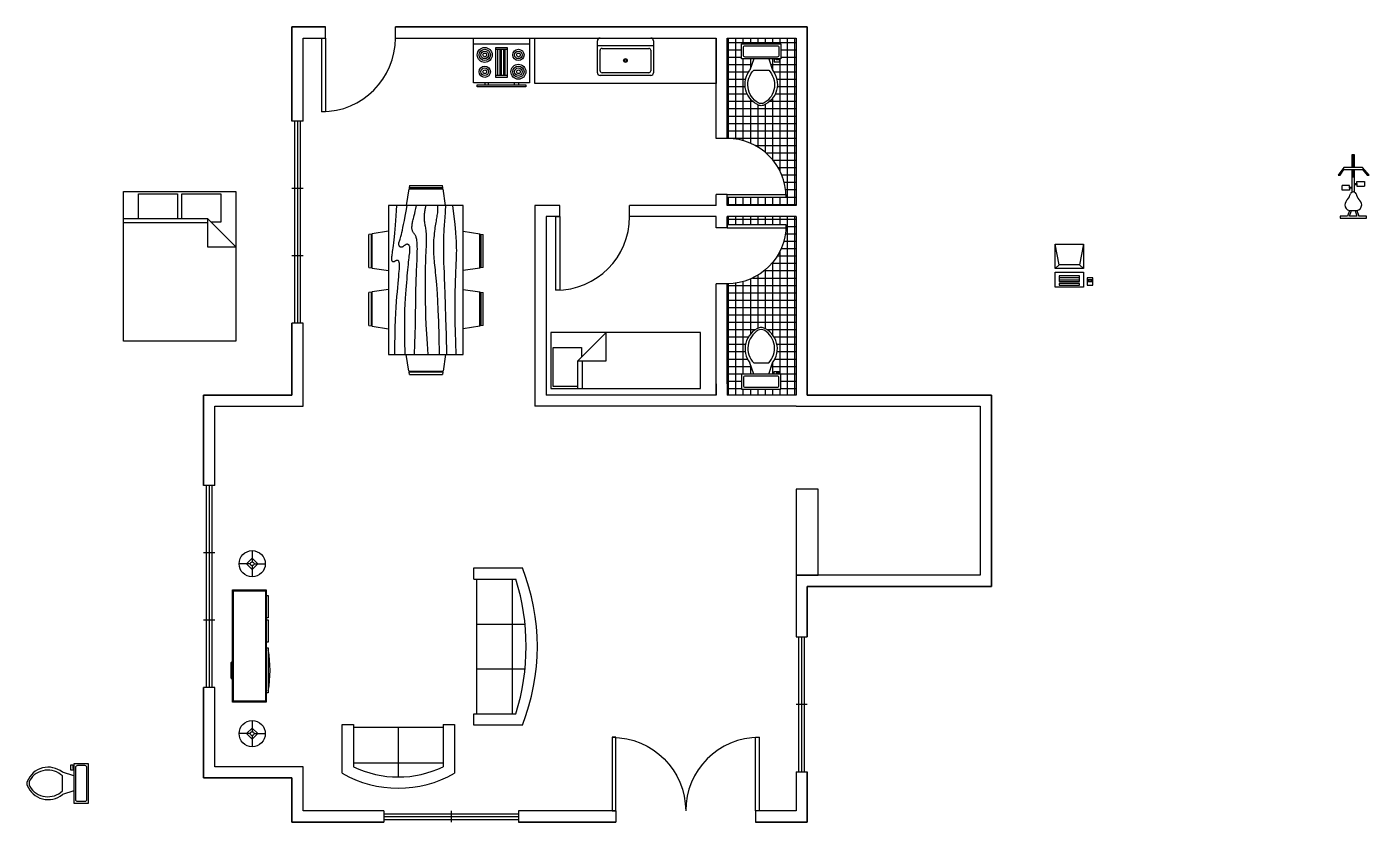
# Model space of a CAD drawing. Header units: metres. Extents: x 38.1 to 56.3, y 207 to 217.8.
import ezdxf

# ---------------------------------------------------------------- set-up
doc = ezdxf.new("R2010")
doc.units = ezdxf.units.M
for name, color, linetype in [('DOORS', 4, 'Continuous'), ('OTHERS', 5, 'Continuous'), ('WALLS', 3, 'Continuous')]:
    doc.layers.add(name, color=color, linetype=linetype)
pattern_1 = [(0, (0, 0), (0, 0.1), [])]

# ---------------------------------------------------------------- blocks, each defined once
blk = doc.blocks.new('DOOR')
blk.add_lwpolyline([(-0.05079999999999529, 1), (0, 1), (0, 0), (-0.05079999999999529, 0)], close=True)
blk.add_arc((0, 0), 1, 90, 180)
blk = doc.blocks.new('Sofa - Roundback Loveseat 5 ft.')
at = {"linetype": 'Continuous'}
for p, q in [((0, -32.44198000000246), (0, -5.999980000002449)), ((-23.99999999999999, -33.99998000000245), (-23.99999999999999, -11.46958000000243)), ((-23.99979999999998, -13.38178000000245), (23.99986, -13.38178000000245)), ((24.00004000000001, -33.99998000000245), (24.00004000000001, -11.46958000000243)), ((-23.99999999999999, -32.44198000000246), (24.00004000000001, -32.44198000000246))]:
    blk.add_line(p, q, dxfattribs=at)
for points in [[(-23.99999999999999, -33.99998000000245), (-29.99999999999999, -33.99998000000245), (-29.99999999999999, -7.999980000002449)], [(30.00004000000001, -7.999980000002449), (30.00004000000001, -33.99998000000245), (24.00004000000001, -33.99998000000245)]]:
    blk.add_lwpolyline(points, dxfattribs=at)
for centre, radius, start, end in [((0, -60.24998000000245), 60.24998000000245, 60.13715000000121, 119.862800000004), ((0, -61.38438000000245), 55.38444000000722, 64.32083000000306, 115.6791999999996)]:
    blk.add_arc(centre, radius, start, end, dxfattribs=at)
blk = doc.blocks.new('Sofa - Roundback 7 ft.')
at = {"linetype": 'Continuous'}
for p, q in [((-12.00002000000001, -32.44210000000393), (-12.00003, -6.597100000003898)), ((11.99997, -32.44210000000393), (11.99997999999999, -6.597100000003898)), ((-36.000027, -34.00000000000394), (-36.000027, -11.46960000000396)), ((-35.999844, -13.38190000000397), (35.99979999999999, -13.38190000000397)), ((35.99997999999999, -34.00000000000394), (35.99997999999999, -11.46960000000396)), ((-36.000027, -32.44210000000393), (35.99997999999999, -32.44210000000393))]:
    blk.add_line(p, q, dxfattribs=at)
for points in [[(-36.000027, -34.00000000000394), (-42.000027, -34.00000000000394), (-42.000027, -8.000000000003944)], [(41.99997999999999, -8.000000000003944), (41.99997999999999, -34.00000000000394), (35.99997999999999, -34.00000000000394)]]:
    blk.add_lwpolyline(points, dxfattribs=at)
for centre, radius, start, end in [((0, -114.250000000004), 114.250000000004, 68.43141000000074, 111.5686000000006), ((-1.000000000317414e-05, -127.1968000000039), 121.1967999999973, 72.72032999999948, 107.2797000000005)]:
    blk.add_arc(centre, radius, start, end, dxfattribs=at)
blk = doc.blocks.new('Entertainment Center')
at = {"linetype": 'Continuous'}
for p, q in [((-4, 0), (-5, -1)), ((4, 0), (-4, 0)), ((5, -1), (4, 0)), ((-17, -19.00000000000003), (-17, -1)), ((-17, -1), (43, -1)), ((-16.5, -18.50000000000003), (-16.5, -1.5)), ((-16.5, -1.5), (42.5, -1.5)), ((42.5, -1.5), (42.5, -18.50000000000003)), ((43, -1), (43, -19.00000000000003)), ((43, -19.00000000000003), (-17, -19.00000000000003)), ((42.5, -18.50000000000003), (-16.5, -18.50000000000003)), ((-12, -20.00000000000003), (-12, -19.00000000000003)), ((12, -20.00000000000003), (-12, -20.00000000000003)), ((12, -19.00000000000003), (12, -20.00000000000003)), ((15, -20.00000000000003), (15, -19.00000000000003)), ((27, -20.00000000000003), (15, -20.00000000000003)), ((27, -19.00000000000003), (27, -20.00000000000003)), ((28, -20.00000000000003), (28, -19.00000000000003)), ((40, -20.00000000000003), (28, -20.00000000000003)), ((40, -19.00000000000003), (40, -20.00000000000003))]:
    blk.add_line(p, q, dxfattribs=at)
blk.add_arc((0, 40), 61.0000000000039, 259.6111000000046, 280.3888999999956, dxfattribs=at)
blk = doc.blocks.new('Lamp - Table')
at = {"linetype": 'Continuous'}
for p, q in [((-1, 0), (-6.999999999999998, 0)), ((0, 3.000001000000001), (-3, 0)), ((-3, 0), (0, -3)), ((0, 7.000001), (0, 1)), ((3.000003, 0), (0, 3.000001000000001)), ((0, -3), (3.000003, 0)), ((1, 0), (7.000003, 0)), ((0, -0.9999995), (0, -6.999999))]:
    blk.add_line(p, q, dxfattribs=at)
for radius in [6.999999999999999, 1]:
    blk.add_circle((0, 0), radius, dxfattribs=at)
blk = doc.blocks.new('Bed - Queen')
at = {"linetype": 'Continuous'}
for p, q in [((0, -80.00003000000002), (0, 0)), ((0, 0), (59.99999, 0)), ((59.99999, 0), (59.99999, -80.00003000000002)), ((7.99999, -1.200000000000017), (28.79998, -1.200000000000017)), ((7.99999, -14.40000000000001), (7.99999, -1.200000000000017)), ((28.79998, -1.200000000000017), (28.79998, -14.40000000000001)), ((31.19999, -1.200000000000017), (51.99999000000001, -1.200000000000017)), ((31.19999, -14.40000000000001), (31.19999, -1.200000000000017)), ((51.99999000000001, -1.200000000000017), (51.99999000000001, -16.40000000000001)), ((0, -14.40000000000001), (44.8, -14.40000000000001)), ((44.8, -16.80000000000001), (0, -16.80000000000001)), ((59.99999, -29.60000000000001), (44.8, -14.40000000000001)), ((44.8, -14.40000000000001), (44.8, -29.60000000000001)), ((51.99999000000001, -16.40000000000001), (46.79936000000001, -16.40000000000001)), ((44.8, -29.60000000000001), (59.99999, -29.60000000000001)), ((59.99999, -80.00003000000002), (0, -80.00003000000002))]:
    blk.add_line(p, q, dxfattribs=at)
blk = doc.blocks.new('Toilet - top')
for p, q in [((9.5, -6), (9.5, -2)), ((-10, -8.5), (-8, -8.5)), ((-10, -9.5), (-10, -8.5)), ((-7, -9.5), (-10, -9.5)), ((-8, -8.5), (-8, -8)), ((-7, -8), (-7, -9.5)), ((-4, -8), (-6, -14)), ((4, -14), (-4, -14)), ((4, -8), (6, -14))]:
    blk.add_line(p, q)
blk.add_lwpolyline([(10.5, -8), (10.5, 0), (-10.5, 0), (-10.5, -8)], close=True)
for points in [[(-9.5, -2), (-9.5, -6)], [(8.5, -1), (-8.5, -1)], [(-8.5, -7), (8.5, -7)]]:
    blk.add_lwpolyline(points)
for centre, radius, start, end in [((-8.625, -1.875), 0.8838834999999999, 81.8699, 188.1301), ((-8.625, -6.125), 0.8838834999999999, 171.869898, 278.1301), ((8.625, -1.875), 0.8838834999999999, 351.8699, 98.13009999999998), ((8.625, -6.125), 0.8838834999999999, 261.8699, 8.130099999999993), ((3.519562435188957, -21.58049502388982), 12.16902005083647, 141.4691096810948, 247.9714346835576), ((4.199957580658808, -21.81740929088453), 11.3291791325804, 136.3677254423718, 238.946823937405), ((-3.519499936778317, -21.58047137067522), 12.16903423757823, 292.0284332733153, 38.53070636800452), ((-4.199890672038477, -21.81738596564129), 11.32918622148567, 301.0530065773863, 43.63209216694732), ((2.096609817270334e-05, -27.87646475467881), 4, 245.7318247449371, 294.2681740488959), ((2.094152141829397e-05, -28.99996806116074), 4, 254.8605283244436, 285.1394707718433)]:
    blk.add_arc(centre, radius, start, end)
blk = doc.blocks.new('Window - Wood Frame 36 in. Wide plan')
for p, q in [((0, 6), (0, 0)), ((0, 4.5), (36, 4.5)), ((0, 3), (36, 3)), ((0, 1.5), (36, 1.5)), ((36, 6), (36, 0))]:
    blk.add_line(p, q)
blk = doc.blocks.new('Computer Terminal')
at = {"linetype": 'Continuous'}
for p, q in [((-10.0000015, 11.50001), (5.000001499999998, 11.50001)), ((-7.999998499999998, 0.4999900000000039), (-10.0000015, 11.50001)), ((-10.0000015, -1.500009999999996), (-10.0000015, 11.50001)), ((5.000001499999998, 11.50001), (3.000001499999998, 0.4999900000000039)), ((5.000001499999998, 11.50001), (5.000001499999998, -1.500009999999996)), ((-10.0000015, -1.500009999999996), (-7.999998499999998, 0.4999900000000039)), ((3.000001499999998, 0.4999900000000039), (-7.999998499999998, 0.4999900000000039)), ((3.000001499999998, 0.4999900000000039), (5.000001499999998, -1.500009999999996)), ((5.000001499999998, -1.500009999999996), (-10.0000015, -1.500009999999996)), ((-10.0000015, -11.50001), (-10.0000015, -3.500009999999996)), ((-10.0000015, -3.500009999999996), (5.000001499999998, -3.500009999999996)), ((-7.999998499999998, -5.500009999999996), (-7.999998499999998, -8.500009999999996)), ((3.000001499999998, -5.500009999999996), (-7.999998499999998, -5.500009999999996)), ((3.000001499999998, -6.500009999999996), (-7.999998499999998, -6.500009999999996)), ((3.000001499999998, -8.500009999999996), (3.000001499999998, -5.500009999999996)), ((5.000001499999998, -3.500009999999996), (5.000001499999998, -11.50001)), ((10.0000015, -6.500009999999996), (7.0000015, -6.500009999999996)), ((7.0000015, -6.500009999999996), (7.0000015, -10.50001)), ((10.0000015, -10.50001), (10.0000015, -6.500009999999996)), ((5.000001499999998, -11.50001), (-10.0000015, -11.50001)), ((-7.999998499999998, -7.500009999999996), (3.000001499999998, -7.500009999999996)), ((-7.999998499999998, -8.500009999999996), (3.000001499999998, -8.500009999999996)), ((-7.999998499999998, -9.500009999999996), (-7.999998499999998, -10.50001)), ((3.000001499999998, -9.500009999999996), (-7.999998499999998, -9.500009999999996)), ((-7.999998499999998, -10.50001), (3.000001499999998, -10.50001)), ((3.000001499999998, -10.50001), (3.000001499999998, -9.500009999999996)), ((7.0000015, -10.50001), (10.0000015, -10.50001)), ((9.5000015, -7.500009999999996), (7.5000015, -7.500009999999996)), ((7.5000015, -7.500009999999996), (7.5000015, -8.500009999999996)), ((7.5000015, -8.500009999999996), (9.5000015, -8.500009999999996)), ((8.5000015, -7.500009999999996), (8.5000015, -8.500009999999996)), ((9.5000015, -8.500009999999996), (9.5000015, -7.500009999999996))]:
    blk.add_line(p, q, dxfattribs=at)
blk = doc.blocks.new('Exercise Bike')
at = {"linetype": 'Continuous'}
for p, q in [((-0.75, 10), (-0.75, 17)), ((-0.75, 17), (0.25, 17)), ((-0.5, 17), (-0.5, 9.992899999999992)), ((-0.25, 10), (-0.25, 17)), ((0, 17), (0, 9.992899999999992)), ((0.25, 17), (0.25, 10)), ((-5.25, 10), (-8.25, 6)), ((-7.25, 6), (-5.25, 9)), ((-0.75, 10), (-5.25, 10)), ((-5.25, 9), (4.75, 9)), ((4.75, 10), (-0.75, 10)), ((-0.75, 5), (-0.75, 9)), ((-0.5, 8.939599999999999), (-0.5, 5)), ((-0.25, 5), (-0.25, 9)), ((0, 8.939599999999999), (0, 5)), ((0.25, 9), (0.25, 5)), ((8.25, 6), (4.75, 10)), ((4.75, 9), (7.25, 6)), ((-8.25, 6), (-7.25, 6)), ((-6.25, -2), (-6.25, 0.5)), ((-2.25, 0.5), (-6.25, 0.5)), ((-2.25, -0.5), (-2.25, 0.5)), ((-0.75, -3.063500000000005), (-0.75, 5)), ((-0.75, 5), (0.25, 5)), ((0.25, 5), (0.25, -3.063500000000005)), ((0.25, 1.5), (1.75, 1.5)), ((0.25, 1), (1.75, 1)), ((1.75, 2.5), (5.75, 2.5)), ((1.75, 1.5), (1.75, 2.5)), ((1.75, 1.5), (1.75, 0)), ((1.75, 0), (5.75, 0)), ((5.75, 2.5), (5.75, 0)), ((7.25, 6), (8.25, 6)), ((-2.25, -2), (-6.25, -2)), ((-2.25, -0.5), (-0.75, -0.5)), ((-2.25, -1), (-2.25, -0.5)), ((-2.25, -1), (-2.25, -2)), ((-0.75, -1), (-2.25, -1)), ((-2.25, -13), (-3.25, -16)), ((-2.25, -16), (-1.25, -13)), ((-2.25, -13), (1.75, -13)), ((0.75, -13), (1.75, -16)), ((1.75, -13), (2.75, -16)), ((-7.25, -16), (-7.25, -17)), ((-4.75, -16), (-7.25, -16)), ((-7.25, -17), (6.75, -17)), ((-3.25, -16), (-4.75, -16)), ((1.75, -16), (-2.25, -16)), ((6.75, -16), (2.75, -16)), ((6.75, -17), (6.75, -16))]:
    blk.add_line(p, q, dxfattribs=at)
for centre, radius, start, end in [((0.1684999999999945, -10.58429000000001), 4.953137999996513, 133.6442999999607, 173.2255999999973), ((-9.669199999999933, -1.915400000000005), 8.188928999996659, 321.6174999999818, 345.2524999999923), ((-0.25, -4.625), 1.624999999998539, 22.61987000002178, 157.3800999999723), ((9.169100000000071, -1.915400000000005), 8.188929000002158, 194.7475999999965, 218.3825000000177), ((-0.6685999999999694, -10.58429000000001), 4.953145999997045, 6.774486000003778, 46.35562000003377), ((-1.700600000000009, -10.00051000000001), 3.04939999999877, 179.9905999999948, 259.6205000000521), ((1.200600000000009, -10.00051000000001), 3.049399999999159, 280.3794999999479, 0.009389436999813634)]:
    blk.add_arc(centre, radius, start, end, dxfattribs=at)
blk = doc.blocks.new('Dining Set - 36 x 72 in.')
at = {"linetype": 'Continuous'}
for p, q in [((-22.23430000000002, 26.00059), (-23.48470000000003, 17.99762)), ((-22.23040000000003, 26), (-5.760800000000017, 26)), ((-22, 27.5), (-22.15620000000001, 26.50042)), ((-5.841600000000028, 26.5), (-22.15340000000003, 26.5)), ((-22, 27.5), (-6, 27.5)), ((-5.843700000000013, 26.49966), (-6, 27.5)), ((-4.515199999999993, 17.99762), (-5.765500000000031, 25.99926)), ((5.765699999999981, 26.00059), (4.515299999999968, 17.99762)), ((5.769599999999969, 26), (22.23919999999998, 26)), ((6, 27.5), (5.843799999999987, 26.50042)), ((22.15839999999997, 26.5), (5.846599999999967, 26.5)), ((6, 27.5), (22, 27.5)), ((22.15629999999999, 26.49966), (22, 27.5)), ((23.48480000000001, 17.99762), (22.23449999999997, 25.99926)), ((36, 18), (-36, 18)), ((-36, 18), (-36, -18)), ((36, -18), (36, 18)), ((-45.5, 8.000000000000004), (-44.50040000000001, 8.156170000000007)), ((-45.5, 8.000000000000004), (-45.5, -7.999999999999996)), ((-44.5, -8.15843), (-44.5, 8.153380000000002)), ((-44.00060000000002, 8.234280000000002), (-35.99760000000003, 9.484740000000006)), ((-44, 8.230410000000003), (-44, -8.239149999999999)), ((44.00059999999996, 8.234280000000002), (35.99759999999998, 9.484740000000006)), ((44, 8.230410000000003), (44, -8.239149999999999)), ((44.5, -8.15843), (44.5, 8.153380000000002)), ((45.5, 8.000000000000004), (44.50049999999999, 8.156170000000007)), ((45.5, 8.000000000000004), (45.5, -7.999999999999996)), ((-44.49970000000002, -8.156309999999994), (-45.5, -7.999999999999996)), ((-35.99760000000003, -9.484759999999998), (-43.99930000000001, -8.234499999999993)), ((35.99759999999998, -9.484759999999998), (43.99930000000001, -8.234499999999993)), ((44.49969999999996, -8.156309999999994), (45.5, -7.999999999999996)), ((-36, -18), (36, -18)), ((-22.23430000000002, -26.0006), (-23.48470000000003, -17.99762)), ((-4.515199999999993, -17.99762), (-5.765500000000031, -25.99928)), ((5.765699999999981, -26.0006), (4.515299999999968, -17.99762)), ((23.48480000000001, -17.99762), (22.23449999999997, -25.99928)), ((-22.23040000000003, -26), (-5.760800000000017, -26)), ((-22, -27.5), (-22.15620000000001, -26.50044)), ((-5.841600000000028, -26.5), (-22.15340000000003, -26.5)), ((-22, -27.5), (-6, -27.5)), ((-5.843700000000013, -26.49967), (-6, -27.5)), ((5.769599999999969, -26), (22.23919999999998, -26)), ((6, -27.5), (5.843799999999987, -26.50044)), ((22.15839999999997, -26.5), (5.846599999999967, -26.5)), ((6, -27.5), (22, -27.5)), ((22.15629999999999, -26.49967), (22, -27.5))]:
    blk.add_line(p, q, dxfattribs=at)
for points in [[(-36, 15), (-31.17720000000003, 14.97754), (-26.80790000000002, 14.91406), (-22.85380000000004, 14.81543), (-19.27600000000001, 14.6875), (-16.03620000000001, 14.53613), (-13.09570000000002, 14.36718), (-10.41590000000002, 14.18652000000001), (-7.958300000000008, 14), (-5.690400000000011, 13.81315), (-3.603499999999997, 13.63021), (-1.695400000000006, 13.45508000000001), (0.03649999999998954, 13.29166), (1.594499999999982, 13.14388000000001), (2.981099999999969, 13.01562), (4.198800000000006, 12.91080000000001), (5.25, 12.83333), (6.139299999999992, 12.78613), (6.880200000000002, 12.76823000000001), (7.488299999999981, 12.77767), (7.979199999999992, 12.8125), (8.368499999999983, 12.87077), (8.671899999999994, 12.95052), (8.904899999999998, 13.0498), (9.083300000000008, 13.16666), (9.220499999999959, 13.29899000000001), (9.32159999999999, 13.44401), (9.389499999999998, 13.59879), (9.427099999999996, 13.76041), (9.437299999999993, 13.92594), (9.423200000000008, 14.09245), (9.387499999999989, 14.257), (9.333300000000008, 14.41666), (9.263800000000003, 14.56917), (9.183600000000013, 14.71484000000001), (9.097499999999968, 14.85465), (9.010400000000004, 14.98958), (8.92719999999997, 15.12060000000001), (8.852899999999977, 15.2487), (8.79219999999998, 15.37483000000001), (8.75, 15.5), (8.730500000000006, 15.62467000000001), (8.734399999999994, 15.74739000000001), (8.761699999999962, 15.86621000000001), (8.8125, 15.97916), (8.886699999999962, 16.08431000000001), (8.984399999999994, 16.17968), (9.105500000000006, 16.26334), (9.25, 16.33333), (9.418900000000008, 16.38802), (9.617199999999968, 16.42708), (9.850599999999986, 16.45052), (10.125, 16.45833), (10.44630000000001, 16.45052), (10.82029999999997, 16.42708), (11.25290000000001, 16.38802), (11.75, 16.33333), (12.3184, 16.26318), (12.96940000000001, 16.17838), (13.71510000000001, 16.07991), (14.5677, 15.96875), (15.53949999999998, 15.84586000000001), (16.64259999999996, 15.71224), (17.88929999999999, 15.56884000000001), (19.29169999999999, 15.41666), (20.85899999999998, 15.25667), (22.58789999999999, 15.08984000000001), (24.47210000000001, 14.91715), (26.5052, 14.73958), (28.68090000000001, 14.55810000000001), (30.99289999999996, 14.3737), (33.43469999999996, 14.18733000000001), (36, 14)], [(-36, 10), (-28.97660000000002, 10.14274000000001), (-23.17250000000001, 10.20442), (-18.42410000000001, 10.19775), (-14.5677, 10.13541), (-11.43990000000002, 10.03011), (-8.87700000000001, 9.894530000000007), (-6.715399999999988, 9.741370000000007), (-4.791699999999992, 9.58333), (-2.969800000000021, 9.43082), (-1.224600000000009, 9.285150000000005), (0.4414999999999623, 9.145340000000001), (2.02600000000001, 9.010410000000004), (3.526599999999974, 8.879390000000004), (4.940799999999967, 8.751300000000004), (6.265999999999963, 8.625160000000005), (7.5, 8.500000000000004), (8.641099999999994, 8.375490000000003), (9.691399999999987, 8.253900000000005), (10.65379999999999, 8.138180000000002), (11.53120000000001, 8.031250000000004), (12.32669999999996, 7.936030000000006), (13.04300000000001, 7.85547), (13.68309999999997, 7.792480000000001), (14.25, 7.750000000000004), (14.74709999999999, 7.730300000000003), (15.17969999999997, 7.733070000000001), (15.55369999999999, 7.757320000000004), (15.875, 7.80208), (16.14940000000001, 7.866370000000007), (16.38279999999997, 7.94922), (16.58109999999999, 8.04964), (16.75, 8.166660000000004), (16.89439999999996, 8.299150000000001), (17.01429999999999, 8.445310000000003), (17.10890000000001, 8.603190000000001), (17.1771, 8.77083), (17.21799999999996, 8.946290000000001), (17.23050000000001, 9.127600000000005), (17.21369999999996, 9.312820000000006), (17.16669999999999, 9.500000000000004), (17.08949999999999, 9.687500000000004), (16.98699999999997, 9.875000000000004), (16.86489999999998, 10.0625), (16.72919999999999, 10.25), (16.5856, 10.4375), (16.44009999999997, 10.625), (16.29849999999999, 10.8125), (16.16669999999999, 11), (16.05000000000001, 11.18733000000001), (15.95179999999999, 11.3737), (15.87520000000001, 11.55810000000001), (15.8229, 11.73958), (15.798, 11.91715), (15.80340000000001, 12.08984000000001), (15.84199999999998, 12.25667), (15.91669999999999, 12.41666), (16.02949999999998, 12.56836), (16.17840000000001, 12.70833), (16.3605, 12.83268000000001), (16.5729, 12.9375), (16.81270000000001, 13.01888000000001), (17.07679999999999, 13.07291), (17.36250000000001, 13.0957), (17.66669999999999, 13.08333), (17.98939999999999, 13.03312), (18.34179999999998, 12.94726), (18.73820000000001, 12.82918), (19.1927, 12.68229000000001), (19.71949999999998, 12.51001), (20.33269999999999, 12.31575), (21.04649999999998, 12.10294), (21.875, 11.875), (22.83569999999997, 11.63354), (23.959, 11.37304000000001), (25.27859999999998, 11.08618), (26.82819999999998, 10.76562), (28.64139999999998, 10.40405), (30.75200000000001, 9.994140000000005), (33.1936, 9.528560000000002), (36, 9.000000000000004)], [(-36, 5.500000000000004), (-30.71570000000003, 5.334800000000005), (-26.06900000000002, 5.209630000000001), (-21.99459999999999, 5.11767), (-18.4271, 5.05208), (-15.30090000000001, 5.006020000000003), (-12.55080000000004, 4.972650000000005), (-10.1112, 4.945150000000002), (-7.916699999999992, 4.916660000000004), (-5.908999999999992, 4.881670000000003), (-4.058600000000013, 4.839840000000006), (-2.342899999999986, 4.792150000000003), (-0.7395999999999958, 4.73958), (0.7738999999999692, 4.683100000000007), (2.21999999999997, 4.623700000000003), (3.621299999999962, 4.562330000000006), (5, 4.500000000000004), (6.37299999999999, 4.437820000000006), (7.734399999999994, 4.377600000000005), (9.072299999999984, 4.321290000000001), (10.375, 4.27083), (11.6309, 4.228190000000001), (12.82810000000001, 4.195310000000003), (13.95509999999996, 4.174150000000001), (15, 4.166660000000004), (15.95400000000001, 4.174480000000006), (16.81899999999996, 4.197910000000004), (17.6001, 4.236980000000006), (18.3021, 4.291660000000004), (18.92989999999998, 4.361980000000006), (19.48829999999998, 4.447910000000004), (19.98230000000001, 4.549480000000006), (20.41669999999999, 4.666660000000004), (20.79689999999999, 4.798990000000007), (21.1302, 4.944010000000002), (21.42449999999997, 5.098790000000005), (21.6875, 5.260410000000004), (21.9271, 5.425940000000001), (22.15109999999999, 5.592450000000003), (22.36719999999997, 5.757000000000001), (22.58339999999998, 5.916660000000004), (22.80649999999997, 6.068680000000004), (23.04039999999998, 6.210930000000001), (23.28789999999998, 6.341470000000005), (23.5521, 6.45833), (23.83580000000001, 6.559570000000004), (24.142, 6.643230000000006), (24.4735, 6.707350000000002), (24.83339999999998, 6.750000000000004), (25.2235, 6.769690000000001), (25.642, 6.766920000000002), (26.08580000000001, 6.74267), (26.5521, 6.697910000000004), (27.03789999999998, 6.633620000000004), (27.54039999999998, 6.550780000000007), (28.05649999999997, 6.450360000000007), (28.58339999999998, 6.33333), (29.12419999999997, 6.199870000000001), (29.70709999999997, 6.046870000000002), (30.36609999999996, 5.870440000000006), (31.1354, 5.666660000000004), (32.04929999999996, 5.431640000000005), (33.142, 5.161460000000002), (34.44749999999999, 4.852210000000003), (36, 4.500000000000004)], [(-36, -0.9999999999999964), (-30.79150000000004, -0.6590999999999987), (-26.01949999999999, -0.3821599999999954), (-21.65190000000001, -0.1628399999999992), (-17.65629999999999, 0.005210000000001713), (-14.00049999999999, 0.1283300000000018), (-10.65230000000003, 0.2128900000000051), (-7.579600000000028, 0.2652200000000029), (-4.75, 0.2916600000000038), (-2.134000000000015, 0.2979300000000045), (0.2878000000000043, 0.287110000000002), (2.531700000000001, 0.2616300000000003), (4.614599999999996, 0.2239600000000017), (6.552899999999966, 0.1765100000000039), (8.363299999999981, 0.1217400000000062), (10.06229999999999, 0.06209000000000131), (11.66669999999999, 3.552713678800501e-15), (13.18989999999997, -0.06200999999999723), (14.63409999999999, -0.1210999999999949), (15.9982, -0.174319999999998), (17.28129999999999, -0.2187499999999964), (18.48230000000001, -0.2514699999999941), (19.6003, -0.2695299999999996), (20.6343, -0.2700199999999988), (21.58339999999998, -0.2499999999999964), (22.44810000000001, -0.2076799999999999), (23.23570000000001, -0.1458399999999962), (23.95490000000001, -0.06835999999999487), (24.6146, 0.02083000000000013), (25.2235, 0.1178400000000046), (25.79039999999998, 0.2187500000000036), (26.32409999999999, 0.3196600000000025), (26.83339999999998, 0.4166600000000038), (27.32650000000001, 0.5061800000000041), (27.80989999999997, 0.5859300000000012), (28.2894, 0.6539700000000046), (28.77089999999998, 0.7083300000000001), (29.26009999999997, 0.7470700000000043), (29.76299999999998, 0.7682300000000062), (30.28550000000001, 0.7698500000000017), (30.83339999999998, 0.7500000000000036), (31.40879999999999, 0.7078400000000009), (31.99939999999998, 0.6471300000000006), (32.589, 0.5727500000000028), (33.16149999999999, 0.4895800000000001), (33.70079999999996, 0.402500000000007), (34.19079999999997, 0.3164000000000051), (34.61529999999999, 0.2361600000000017), (34.95839999999998, 0.1666600000000038), (35.2099, 0.1116500000000009), (35.38479999999998, 0.07031000000000276), (35.50399999999996, 0.04069000000000145), (35.58859999999999, 0.02083000000000013), (35.65940000000001, 0.008790000000001186), (35.73769999999996, 0.002600000000004599), (35.8442, 0.0003200000000056491), (36, 3.552713678800501e-15)], [(-36, -6.499999999999996), (-27.18430000000001, -6.312669999999994), (-20.084, -6.126299999999997), (-14.46899999999999, -5.941899999999993), (-10.10939999999999, -5.76042), (-6.775200000000041, -5.582849999999997), (-4.236300000000028, -5.410159999999994), (-2.262900000000002, -5.243329999999997), (-0.625, -5.083339999999996), (0.8707999999999743, -4.930989999999998), (2.271500000000003, -4.786459999999995), (3.587199999999996, -4.649739999999998), (4.828100000000006, -4.520839999999996), (6.004599999999982, -4.399739999999998), (7.12700000000001, -4.286459999999995), (8.205299999999966, -4.180989999999998), (9.25, -4.083339999999996), (10.27049999999997, -3.993819999999996), (11.27339999999998, -3.914069999999999), (12.2647, -3.846029999999995), (13.25, -3.79167), (14.23539999999997, -3.752929999999996), (15.22659999999996, -3.731769999999994), (16.22949999999997, -3.730149999999998), (17.25, -3.749999999999996), (18.2912, -3.792479999999994), (19.3451, -3.855469999999993), (20.40089999999998, -3.936039999999995), (21.4479, -4.031249999999996), (22.47539999999998, -4.138189999999998), (23.47269999999997, -4.253909999999994), (24.4289, -4.375489999999996), (25.33339999999998, -4.499999999999996), (26.17849999999999, -4.624919999999999), (26.96940000000001, -4.749349999999996), (27.71449999999999, -4.872809999999998), (28.42189999999999, -4.994789999999998), (29.09999999999997, -5.114829999999994), (29.75720000000001, -5.232419999999994), (30.40159999999997, -5.347089999999998), (31.04169999999999, -5.458339999999996), (31.68369999999999, -5.564369999999993), (32.32619999999997, -5.658209999999993), (32.9658, -5.731529999999996), (33.59899999999999, -5.776039999999998), (34.22239999999999, -5.783449999999998), (34.83269999999999, -5.745449999999995), (35.4264, -5.653729999999999), (36, -5.499999999999996)], [(-36, -9.999999999999996), (-26.40219999999999, -9.812989999999996), (-18.46750000000003, -9.628909999999994), (-11.98390000000001, -9.450689999999998), (-6.739599999999996, -9.281249999999996), (-2.522600000000011, -9.123539999999995), (0.8788999999999874, -8.980469999999993), (3.676899999999989, -8.854979999999994), (6.083300000000008, -8.749999999999996), (8.276700000000005, -8.667649999999998), (10.3021, -8.606769999999994), (12.1712, -8.565429999999996), (13.89580000000001, -8.54167), (15.48759999999999, -8.533529999999995), (16.95830000000001, -8.539069999999999), (18.31970000000001, -8.556319999999996), (19.58339999999998, -8.583339999999996), (20.76159999999999, -8.618409999999994), (21.86849999999998, -8.660809999999994), (22.91879999999998, -8.710039999999996), (23.9271, -8.765629999999998), (24.90809999999999, -8.827069999999996), (25.87629999999996, -8.89388), (26.84649999999999, -8.96558), (27.83339999999998, -9.04167), (28.84739999999999, -9.121179999999999), (29.88279999999997, -9.201169999999994), (30.93000000000001, -9.278239999999993), (31.97919999999999, -9.348959999999995), (33.02049999999997, -9.40991), (34.04429999999996, -9.45768), (35.04069999999996, -9.488849999999996), (36, -9.499999999999996)], [(-36, -14.5), (-30.0881, -14.33513), (-25.03320000000002, -14.21224), (-20.7312, -14.12646999999999), (-17.07810000000001, -14.07292), (-13.97000000000003, -14.04670999999999), (-11.30270000000002, -14.04296999999999), (-8.972399999999993, -14.05681), (-6.875, -14.08334), (-4.922400000000039, -14.11833), (-3.09050000000002, -14.16015999999999), (-1.370900000000006, -14.20785), (0.2447999999999979, -14.26042), (1.764700000000005, -14.31689999999999), (3.197299999999984, -14.3763), (4.550700000000006, -14.43766999999999), (5.833300000000008, -14.5), (7.055399999999963, -14.5621), (8.235000000000014, -14.62175), (9.392200000000003, -14.67652), (10.54689999999999, -14.72395999999999), (11.7192, -14.76164), (12.92899999999997, -14.78711), (14.19649999999996, -14.79794), (15.54169999999999, -14.79167), (16.99329999999998, -14.76423999999999), (18.61519999999996, -14.70508), (20.48039999999997, -14.60197), (22.66149999999999, -14.44270999999999), (25.2312, -14.21509), (28.26240000000001, -13.9069), (31.82769999999999, -13.50594), (36, -13)]]:
    blk.add_lwpolyline(points, dxfattribs=at)
blk = doc.blocks.new('Range-Oven - 30 in top')
for p, q in [((0, -3), (30, -3)), ((12, -6), (18, -6)), ((13, -19.999996), (13, -6)), ((14, -6), (14, -19.999996)), ((15, -19.999996), (15, -6)), ((16, -6), (16, -19.999996)), ((17, -19.999996), (17, -6)), ((18, -19.999996), (12, -19.999996)), ((6.000000000000004, -23.999996), (6.000000000000004, -24.999996)), ((8.000000000000004, -24.999996), (8.000000000000004, -23.999996)), ((22, -24.999996), (22, -23.999996)), ((24, -23.999996), (24, -24.999996))]:
    blk.add_line(p, q)
for points in [[(0, -23.999996), (0, 0), (30, 0), (30, -23.999996)], [(12, -20.999996), (12, -5), (18, -5), (18, -20.999996)], [(2.000000000000004, -25.999996), (2.000000000000004, -24.999996), (28, -24.999996), (28, -25.999996)]]:
    blk.add_lwpolyline(points, close=True)
for centre, radius in [((6.000000000000004, -9.0000002), 4), ((6.000000000000004, -9.0000002), 3), ((6.000000000000004, -9.0000002), 2), ((24, -9.0000002), 3), ((24, -9.0000002), 2), ((6.000000000000004, -9.0000002), 1), ((24, -18), 4), ((24, -9.0000002), 1), ((6.000000000000004, -18), 3), ((6.000000000000004, -18), 2), ((6.000000000000004, -18), 1), ((24, -18), 3), ((24, -18), 2), ((24, -18), 1)]:
    blk.add_circle(centre, radius)
blk = doc.blocks.new('Sink-single - 30 in top')
blk.add_line((-15, -3.999996000000001), (15, -3.999996000000001))
for points in [[(-13.5, 0), (13.5, 0)], [(-15, -18.499996), (-15, -1.500000000000002)], [(-13.5, -17.499996), (-13.5, -6.499996000000001)], [(-12.5, -5.499996000000001), (12.5, -5.499996000000001)], [(13.5, -6.499996000000001), (13.5, -17.499996)], [(15, -1.500000000000002), (15, -18.499996)], [(13.5, -19.999996), (-13.5, -19.999996)], [(12.5, -18.499996), (-12.5, -18.499996)]]:
    blk.add_lwpolyline(points)
for radius in [1, 0.5]:
    blk.add_circle((0, -11.999996), radius)
for centre, radius, start, end in [((-13.5, -1.500000000000002), 1.5, 90, 180), ((-12.5, -6.499996000000001), 1, 90, 180), ((12.5, -6.499996000000001), 1, 0, 90), ((13.5, -1.500000000000002), 1.5, 0, 90), ((-13.5, -18.499996), 1.5, 180, 270), ((-12.5, -17.499996), 1, 180, 270), ((12.5, -17.499996), 1, 270, 0), ((13.5, -18.499996), 1.5, 270, 0)]:
    blk.add_arc(centre, radius, start, end)

msp = doc.modelspace()

# ---------------------------------------------------------------- hatches: boundary and pattern name
h = msp.add_hatch()
h.set_pattern_fill('_USER', color=256, scale=0.1, pattern_type=0)
h.set_pattern_definition(pattern_1)
edge = h.paths.add_edge_path()
edge.add_line((48.51689654862265, 217.6584142614933), (47.58169654862266, 217.6584142614933))
edge.add_line((47.58169654862266, 217.6584142614933), (47.58169654862265, 216.2950252755035))
edge.add_ellipse((47.58169654862265, 215.4950252755035), major_axis=(-0.5656854249492449, 0.5656854249492449), ratio=0.9999999999999857, start_angle=227.9118789347688, end_angle=314.9999999999996, ccw=False)
edge.add_line((48.38066362579168, 215.5356652755035), (48.38169654862265, 215.5356652755035))
edge.add_line((48.38169654862265, 215.5356652755035), (48.38169654862265, 215.4950252755035))
edge.add_line((48.38169654862265, 215.4950252755035), (47.58169654862266, 215.4950252755035))
edge.add_line((47.58169654862266, 215.4950252755035), (47.58169654862265, 215.3870142614933))
edge.add_line((47.58169654862265, 215.3870142614933), (48.51689654862265, 215.3870142614933))
edge.add_line((48.51689654862265, 215.3870142614933), (48.51689654862265, 217.6584142614933))
h.paths.add_polyline_path([(47.89046685186945, 217.222880226177), (47.94126592110575, 217.3752774338859), (47.77616592110576, 217.3752774338859), (47.77616592110574, 217.5784774338859), (48.30956592110574, 217.578477433886), (48.30956592110576, 217.3752774338859), (48.24606592110575, 217.3752774338859), (48.24606592110575, 217.3625774338859), (48.29686592110576, 217.3625774338859), (48.29686592110576, 217.3371774338859), (48.22066592110576, 217.3371774338859), (48.22066592110576, 217.3752774338859), (48.14446592110576, 217.3752774338859), (48.19526680938025, 217.2228747690625, -0.5013167773011553), (48.06940021762484, 216.7438044826881, -0.1328909081882045), (48.01633056230406, 216.7438044822696, -0.501323490836384)], flags=16)
h.paths.add_polyline_path([(47.94126479037263, 217.2228774338859), (48.14446453876449, 217.2228774338859, -0.4800796505541611), (48.08462380739336, 216.7777934473532, -0.2150037826744503), (48.00110697169033, 216.7777934464741, -0.4800795019660866)], flags=0)
h.paths.add_polyline_path([(47.82696592027705, 217.4006774331641, -0.5000000453609605), (47.80156592110576, 217.4260774381096), (47.80156592110575, 217.5276774296622, -0.5000001164040159), (47.82696592532963, 217.5530774338859), (48.25876591688186, 217.5530774338859, -0.5000001164040152), (48.28416592110575, 217.5276774296622), (48.28416592110575, 217.4260774381097, -0.500000116404541), (48.25876591688187, 217.4006774338859)], flags=0)
h = msp.add_hatch()
h.set_pattern_fill('_USER', color=256, scale=0.1, angle=90, pattern_type=0)
h.set_pattern_definition([(90, (0, 0), (-0.1, 6.123233995736766e-18), [])])
edge = h.paths.add_edge_path()
edge.add_line((48.51689654862265, 217.6584142614933), (47.58169654862266, 217.6584142614933))
edge.add_line((47.58169654862266, 217.6584142614933), (47.58169654862265, 216.2950252755035))
edge.add_ellipse((47.58169654862265, 215.4950252755035), major_axis=(-0.5656854249492449, 0.5656854249492449), ratio=0.9999999999999857, start_angle=227.9118789347688, end_angle=314.9999999999996, ccw=False)
edge.add_line((48.38066362579168, 215.5356652755035), (48.38169654862265, 215.5356652755035))
edge.add_line((48.38169654862265, 215.5356652755035), (48.38169654862265, 215.4950252755035))
edge.add_line((48.38169654862265, 215.4950252755035), (47.58169654862266, 215.4950252755035))
edge.add_line((47.58169654862266, 215.4950252755035), (47.58169654862265, 215.3870142614933))
edge.add_line((47.58169654862265, 215.3870142614933), (48.51689654862265, 215.3870142614933))
edge.add_line((48.51689654862265, 215.3870142614933), (48.51689654862265, 217.6584142614933))
h.paths.add_polyline_path([(48.06940021762484, 216.7438044826881, -0.1328909081881995), (48.01633056230406, 216.7438044822696, -0.5013234908363859), (47.89046685186945, 217.222880226177), (47.94126592110575, 217.3752774338859), (47.77616592110576, 217.3752774338859), (47.77616592110574, 217.5784774338859), (48.30956592110574, 217.578477433886), (48.30956592110576, 217.3752774338859), (48.24606592110575, 217.3752774338859), (48.24606592110575, 217.3625774338859), (48.29686592110576, 217.3625774338859), (48.29686592110576, 217.3371774338859), (48.22066592110576, 217.3371774338859), (48.22066592110576, 217.3752774338859), (48.14446592110576, 217.3752774338859), (48.19526680938025, 217.2228747690625, -0.5013167773011555)], flags=16)
h.paths.add_polyline_path([(48.08462380739326, 216.7777934473532, -0.2150037826741966), (48.00110697169033, 216.7777934464741, -0.4800795019660912), (47.94126479037263, 217.2228774338859), (48.14446453876449, 217.2228774338859, -0.4800796505542468)], flags=0)
h.paths.add_polyline_path([(47.82696592532964, 217.4006774338859, -0.5000001164040171), (47.80156592110576, 217.4260774381096), (47.80156592110575, 217.5276774296622, -0.5000001164040161), (47.82696592532963, 217.5530774338859), (48.25876591688186, 217.5530774338859, -0.5000001164040165), (48.28416592110575, 217.5276774296622), (48.28416592110575, 217.4260774381097, -0.5000001164045277), (48.25876591688188, 217.4006774338859)], flags=0)
edge = h.paths.add_edge_path()
edge.add_line((48.51689654862265, 215.2346142614933), (47.58169654862265, 215.2346142614933))
edge.add_line((47.58169654862265, 215.2346142614933), (47.58169654862265, 215.1220872456881))
edge.add_line((47.58169654862265, 215.1220872456881), (48.38169654862264, 215.1220872456881))
edge.add_line((48.38169654862264, 215.1220872456881), (48.38169654862264, 215.0814472456881))
edge.add_line((48.38169654862264, 215.0814472456881), (48.38066362579165, 215.0814472456881))
edge.add_ellipse((47.58169654862264, 215.1220872456881), major_axis=(0.5656854249492489, 0.5656854249492489), ratio=0.9999999999999726, start_angle=224.9999999999972, end_angle=312.0881210652267, ccw=False)
edge.add_line((47.58169654862265, 214.3220872456881), (47.58169654862265, 212.9632142614933))
edge.add_line((47.58169654862265, 212.9632142614933), (47.58169654862265, 212.8108142614933))
edge.add_line((47.58169654862265, 212.8108142614933), (48.51689654862265, 212.8108142614933))
edge.add_line((48.51689654862265, 212.8108142614933), (48.51689654862265, 215.2346142614933))
h.paths.add_polyline_path([(48.19526680938037, 213.2463537539242), (48.14446592110588, 213.0939510891007), (48.22066592110588, 213.0939510891007), (48.22066592110588, 213.1320510891007), (48.29686592110588, 213.1320510891007), (48.29686592110588, 213.1066510891007), (48.24606592110589, 213.1066510891007), (48.24606592110589, 213.0939510891007), (48.30956592110589, 213.0939510891007), (48.30956592110589, 212.8907510891007), (47.77616592110589, 212.8907510891007), (47.77616592110589, 213.0939510891007), (47.94126592110589, 213.0939510891007), (47.89046685186958, 213.2463482968097, -0.5013234908364413), (48.01633056230418, 213.725424040717, -0.1328909081883642), (48.06940021762502, 213.7254240402985, -0.5013167773010606)], flags=16)
h.paths.add_polyline_path([(48.0846238073934, 213.6914350756334, -0.4800796505541423), (48.14446453876467, 213.2463510891007), (47.94126479037274, 213.2463510891007, -0.4800795019662294), (48.00110697169056, 213.6914350765126, -0.2150037826739413)], flags=0)
h.paths.add_polyline_path([(48.28416592110589, 213.043151084877), (48.28416592110589, 212.9415510933244, -0.5000001164004938), (48.2587659168822, 212.9161510891007), (47.82696592532957, 212.9161510891007, -0.5000001164004937), (47.80156592110588, 212.9415510933244), (47.80156592110588, 213.0431510848771, -0.5000001164032912), (47.82696592532977, 213.0685510891007), (48.258765916882, 213.0685510891007, -0.5000001164038577)], flags=0)
h = msp.add_hatch()
h.set_pattern_fill('_USER', color=256, scale=0.1, pattern_type=0)
h.set_pattern_definition(pattern_1)
edge = h.paths.add_edge_path()
edge.add_line((48.51689654862265, 215.2346142614933), (47.58169654862265, 215.2346142614933))
edge.add_line((47.58169654862265, 215.2346142614933), (47.58169654862265, 215.1220872456881))
edge.add_line((47.58169654862265, 215.1220872456881), (48.38169654862264, 215.1220872456881))
edge.add_line((48.38169654862264, 215.1220872456881), (48.38169654862264, 215.0814472456881))
edge.add_line((48.38169654862264, 215.0814472456881), (48.38066362579165, 215.0814472456881))
edge.add_ellipse((47.58169654862264, 215.1220872456881), major_axis=(0.5656854249492489, 0.5656854249492489), ratio=0.9999999999999726, start_angle=224.9999999999972, end_angle=312.0881210652267, ccw=False)
edge.add_line((47.58169654862265, 214.3220872456881), (47.58169654862265, 212.9632142614933))
edge.add_line((47.58169654862265, 212.9632142614933), (47.58169654862265, 212.8108142614933))
edge.add_line((47.58169654862265, 212.8108142614933), (48.51689654862265, 212.8108142614933))
edge.add_line((48.51689654862265, 212.8108142614933), (48.51689654862265, 215.2346142614933))
h.paths.add_polyline_path([(48.06940021762502, 213.7254240402985, -0.5013167773010611), (48.19526680938037, 213.2463537539242), (48.14446592110588, 213.0939510891007), (48.22066592110588, 213.0939510891007), (48.22066592110588, 213.1320510891007), (48.29686592110588, 213.1320510891007), (48.29686592110588, 213.1066510891007), (48.24606592110589, 213.1066510891007), (48.24606592110589, 213.0939510891007), (48.30956592110589, 213.0939510891007), (48.30956592110589, 212.8907510891007), (47.77616592110589, 212.8907510891007), (47.77616592110589, 213.0939510891007), (47.94126592110589, 213.0939510891007), (47.89046685186958, 213.2463482968097, -0.5013234908364432), (48.01633056230418, 213.725424040717, -0.1328909081883549)], flags=16)
h.paths.add_polyline_path([(48.08462380739332, 213.6914350756335, -0.4800796505542407), (48.14446453876467, 213.2463510891007), (47.94126479037274, 213.2463510891007, -0.4800795019662203), (48.00110697169055, 213.6914350765126, -0.2150037826737454)], flags=0)
h.paths.add_polyline_path([(48.258765916882, 213.0685510891007, -0.5000001164038412), (48.28416592110589, 213.043151084877), (48.28416592110589, 212.9415510933244, -0.5000001164005197), (48.2587659168822, 212.9161510891007), (47.82696592532957, 212.9161510891007, -0.5000001164005202), (47.80156592110588, 212.9415510933244), (47.80156592110588, 213.0431510848771, -0.5000001164033022), (47.82696592532977, 213.0685510891007)], flags=0)

# ---------------------------------------------------------------- linework, layer by layer
for p, q in [((41.82169654862265, 216.5298309440539), (41.66929654862265, 216.5298309440539)), ((41.70739654862265, 216.5298309440539), (41.70739654862265, 215.6154309440539)), ((41.74549654862265, 216.5298309440539), (41.74549654862265, 215.6154309440539)), ((41.78359654862265, 216.5298309440539), (41.78359654862265, 215.6154309440539)), ((41.82169654862265, 215.6154309440539), (41.66929654862265, 215.6154309440539)), ((41.82169654862265, 215.6154309440539), (41.66929654862265, 215.6154309440539)), ((41.70739654862265, 215.6154309440539), (41.70739654862265, 214.7010309440539)), ((41.74549654862265, 215.6154309440539), (41.74549654862265, 214.7010309440539)), ((41.78359654862265, 215.6154309440539), (41.78359654862265, 214.7010309440539)), ((41.82169654862265, 214.7010309440539), (41.66929654862265, 214.7010309440539)), ((41.82169654862265, 214.7010309440539), (41.66929654862265, 214.7010309440539)), ((41.70739654862265, 214.7010309440539), (41.70739654862265, 213.7866309440539)), ((41.74549654862265, 214.7010309440539), (41.74549654862265, 213.7866309440539)), ((41.78359654862265, 214.7010309440539), (41.78359654862265, 213.7866309440539)), ((41.82169654862265, 213.7866309440539), (41.66929654862265, 213.7866309440539)), ((40.62169654862265, 209.7536142614933), (40.46929654862265, 209.7536142614933)), ((40.50739654862265, 209.7536142614933), (40.50739654862265, 208.8392142614933)), ((40.54549654862265, 209.7536142614933), (40.54549654862265, 208.8392142614933)), ((40.58359654862265, 209.7536142614933), (40.58359654862265, 208.8392142614933)), ((40.62169654862265, 208.8392142614933), (40.46929654862265, 208.8392142614933))]:
    msp.add_line(p, q)
at = {"linetype": 'Continuous'}
for p, q in [((45.55290433347532, 212.8986010767043), (45.55290433347532, 213.2745212037043)), ((45.61386433347532, 213.2745212037043), (45.61386433347532, 212.8986010767042))]:
    msp.add_line(p, q, dxfattribs=at)
for points in [[(44.96929654862265, 217.6584142614933), (47.42929654862264, 217.6584142614933), (47.42929654862264, 217.0397613535542), (44.96929654862265, 217.0397613535542)], [(47.21914509547532, 213.6606009497042), (45.18714433347532, 213.6606009497042), (45.18714433347532, 212.8986010767043), (47.21914509547531, 212.8986010767043)], [(48.51689654862265, 210.3632142614933), (48.81570677735363, 210.3632142614933), (48.81570677735363, 211.5314820322969), (48.51689654862265, 211.5314820322969)]]:
    msp.add_lwpolyline(points, close=True)
msp.add_lwpolyline([(45.55290433347532, 213.2745212037043), (45.93898433347532, 213.2745212037043), (45.93898433347532, 213.6606009497042)], close=True, dxfattribs=at)
msp.add_lwpolyline([(45.55290433347532, 212.9290809497043), (45.21762433347531, 212.9290809497043), (45.21762433347531, 213.4574009497043), (45.60370433347531, 213.4574009497043), (45.60370433347531, 213.3253049477043)], dxfattribs=at)
at = {"layer": 'OTHERS'}
for p, q in [((41.66929654862265, 217.8108142614933), (41.66929654862266, 216.5298309440539)), ((42.12669326928133, 217.8108142614933), (41.66929654862265, 217.8108142614933)), ((44.96929654862265, 217.8108142614933), (43.07589326928132, 217.8108142614933)), ((47.42929654862265, 217.8108142614933), (44.96929654862265, 217.8108142614933)), ((48.66929654862265, 217.8108142614933), (47.42929654862265, 217.8108142614933)), ((48.66929654862265, 212.8108142614933), (48.66929654862265, 217.8108142614933)), ((41.66929654862265, 213.7866309440539), (41.66929654862265, 212.8108142614933)), ((40.46929654862265, 212.8108142614933), (40.46929654862265, 211.5824142614933)), ((41.66929654862265, 212.8108142614933), (40.46929654862265, 212.8108142614933)), ((51.16929654862265, 212.8108142614933), (48.66929654862265, 212.8108142614933)), ((51.16929654862265, 210.2108142614933), (51.16929654862265, 212.8108142614933)), ((48.66929654862265, 210.2108142614933), (51.16929654862265, 210.2108142614933)), ((48.66929654862265, 209.5252142614933), (48.66929654862265, 210.2108142614933)), ((40.46929654862265, 208.8392142614933), (40.46929654862265, 207.6108142614933)), ((48.66929654862265, 207.0108142614933), (48.66929654862265, 207.6964142614933)), ((40.46929654862265, 207.6108142614933), (41.66929654862265, 207.6108142614933)), ((41.66929654862265, 207.6108142614933), (41.66929654862265, 207.0108142614933)), ((41.66929654862265, 207.0108142614933), (42.91846057501039, 207.0108142614933)), ((44.74726057501039, 207.0108142614933), (46.0681184580342, 207.0108142614933)), ((47.9665184580342, 207.0108142614933), (48.66929654862265, 207.0108142614933))]:
    msp.add_line(p, q, dxfattribs=at)
at = {"layer": 'WALLS'}
for p, q in [((41.66929654862265, 217.8108142614933), (42.12669326928133, 217.8108142614933)), ((41.66929654862265, 216.5298309440539), (41.66929654862265, 217.8108142614933)), ((41.82169654862265, 217.6584142614933), (42.12669326928132, 217.6584142614933)), ((41.82169654862265, 216.5298309440539), (41.82169654862265, 217.6584142614933)), ((42.12669326928132, 217.6584142614933), (42.12669326928133, 217.8108142614933)), ((43.07589326928132, 217.6584142614933), (43.07589326928132, 217.8108142614933)), ((43.07589326928133, 217.8108142614934), (48.66929654862265, 217.8108142614933)), ((43.07589326928132, 217.6584142614933), (47.42929654862265, 217.6584142614933)), ((47.42929654862264, 216.2950252755035), (47.42929654862265, 217.6584142614933)), ((47.58169654862266, 217.6584142614933), (48.51689654862265, 217.6584142614933)), ((47.58169654862265, 216.2950252755035), (47.58169654862266, 217.6584142614933)), ((48.51689654862265, 217.6584142614933), (48.51689654862265, 215.3870142614933)), ((48.66929654862265, 217.8108142614933), (48.66929654862265, 212.8108142614933)), ((47.58169654862265, 216.2950252755035), (47.42929654862264, 216.2950252755036)), ((47.42929654862264, 215.3870142614933), (47.42929654862264, 215.5356652755035)), ((47.58169654862265, 215.5356652755035), (47.42929654862264, 215.5356652755035)), ((47.58169654862265, 215.3870142614933), (47.58169654862266, 215.5356652755035)), ((44.96929654862265, 215.3870142614933), (44.96929654862265, 212.6584142614933)), ((45.30668089450116, 215.3870142614933), (44.96929654862265, 215.3870142614933)), ((45.30668089450116, 215.2346142614933), (45.30668089450116, 215.3870142614933)), ((47.42929654862265, 215.3870142614933), (46.25588089450115, 215.3870142614933)), ((46.25588089450116, 215.2346142614932), (46.25588089450116, 215.3870142614933)), ((48.51689654862265, 215.3870142614933), (47.58169654862265, 215.3870142614933)), ((45.12169654862266, 215.2346142614933), (45.12169654862265, 212.8108142614934)), ((45.30668089450116, 215.2346142614933), (45.12169654862264, 215.2346142614933)), ((47.42929654862265, 215.2346142614933), (46.25588089450116, 215.2346142614933)), ((47.42929654862264, 215.0814472456881), (47.42929654862264, 215.2346142614933)), ((48.51689654862265, 215.2346142614933), (47.58169654862265, 215.2346142614933)), ((47.58169654862265, 215.0814472456881), (47.58169654862265, 215.2346142614933)), ((48.51689654862265, 215.2346142614933), (48.51689654862265, 212.8108142614933)), ((47.58169654862265, 215.0814472456881), (47.42929654862263, 215.0814472456881)), ((47.42929654862265, 212.8108142614933), (47.42929654862264, 214.3220872456882)), ((47.58169654862259, 214.3220872456881), (47.42929654862263, 214.3220872456881)), ((47.58169654862265, 212.9632142614933), (47.58169654862265, 214.3220872456881)), ((41.66929654862265, 212.8108142614933), (41.66929654862265, 213.7866309440539)), ((41.82169654862265, 212.6584142614933), (41.82169654862265, 213.7866309440539)), ((47.42929654862265, 212.9632142614933), (47.42929654862265, 212.8108142614933)), ((47.58169654862265, 212.9632142614933), (47.58169654862265, 212.8108142614933)), ((40.46929654862265, 212.8108142614933), (41.66929654862265, 212.8108142614933)), ((40.46929654862265, 211.5824142614933), (40.46929654862265, 212.8108142614933)), ((47.42929654862265, 212.8108142614933), (45.12169654862266, 212.8108142614933)), ((48.51689654862265, 212.8108142614933), (47.58169654862265, 212.8108142614933)), ((48.66929654862265, 212.8108142614933), (51.16929654862265, 212.8108142614933)), ((51.16929654862265, 212.8108142614933), (51.16929654862265, 210.2108142614933)), ((40.62169654862265, 212.6584142614933), (41.82169654862265, 212.6584142614933)), ((40.62169654862265, 211.5824142614933), (40.62169654862265, 212.6584142614933)), ((48.51689654862265, 212.6584142614933), (44.96929654862265, 212.6584142614933)), ((48.51689654862265, 212.6584142614933), (51.01689654862265, 212.6584142614933)), ((51.01689654862265, 212.6584142614933), (51.01689654862265, 210.3632142614933)), ((51.01689654862265, 210.3632142614933), (48.51689654862265, 210.3632142614933)), ((48.51689654862265, 210.3632142614933), (48.51689654862265, 209.5252142614933)), ((51.16929654862265, 210.2108142614933), (48.66929654862265, 210.2108142614933)), ((48.66929654862265, 210.2108142614933), (48.66929654862265, 209.5252142614933)), ((40.46929654862265, 207.6108142614933), (40.46929654862265, 208.8392142614933)), ((40.62169654862265, 207.7632142614933), (40.62169654862265, 208.8392142614933)), ((41.82169654862265, 207.7632142614933), (40.62169654862265, 207.7632142614933)), ((41.82169654862265, 207.1632142614933), (41.82169654862265, 207.7632142614933)), ((48.51689654862265, 207.6964142614933), (48.51689654862265, 207.1632142614933)), ((48.66929654862265, 207.6964142614933), (48.66929654862265, 207.0108142614933)), ((41.66929654862265, 207.6108142614933), (40.46929654862265, 207.6108142614933)), ((41.66929654862265, 207.0108142614933), (41.66929654862265, 207.6108142614933)), ((42.91846057501039, 207.1632142614933), (41.82169654862265, 207.1632142614933)), ((46.06811845803419, 207.1632142614933), (44.74726057501039, 207.1632142614933)), ((46.06811845803419, 207.1632142614933), (46.0681184580342, 207.0108142614933)), ((48.51689654862265, 207.1632142614933), (47.9665184580342, 207.1632142614933)), ((47.9665184580342, 207.1632142614933), (47.9665184580342, 207.0108142614933)), ((42.91846057501039, 207.0108142614933), (41.66929654862265, 207.0108142614933)), ((46.0681184580342, 207.0108142614933), (44.74726057501039, 207.0108142614933)), ((48.66929654862265, 207.0108142614933), (47.9665184580342, 207.0108142614933))]:
    msp.add_line(p, q, dxfattribs=at)

# ---------------------------------------------------------------- block references
at = {"xscale": 0.0254, "yscale": 0.0254, "zscale": 0.0254}
for name, p in [('Range-Oven - 30 in top', (44.13638763755711, 217.6584142614933)), ('Sink-single - 30 in top', (46.19929654862265, 217.6584142614933)), ('Exercise Bike', (56.08897908508857, 215.6457489099316)), ('Bed - Queen', (39.3850958189762, 215.5738626069614)), ('Computer Terminal', (52.29067944638496, 214.567455748392)), ('Lamp - Table', (41.13085651901838, 210.5200652054234)), ('Lamp - Table', (41.13085651901838, 208.2126328511749)), ('Window - Wood Frame 36 in. Wide plan', (42.91846057501039, 207.0108142614934)), ('Window - Wood Frame 36 in. Wide plan', (43.83286057501039, 207.0108142614934))]:
    msp.add_blockref(name, p, dxfattribs=at)
for name, p, xscale, yscale, zscale, rotation in [('Toilet - top', (48.04286592110574, 217.5784774338859), -0.0254, 0.0254, 0.0254, 3.437250484239485e-12), ('Dining Set - 36 x 72 in.', (43.49098814274439, 214.3731212698899), 0.02816369421120644, 0.02816369421120644, 0.02816369421120644, 90), ('Toilet - top', (48.04286592110589, 212.8907510891007), 0.0254, 0.0254, 0.0254, 180), ('Window - Wood Frame 36 in. Wide plan', (40.46929654862265, 211.5824142614933), 0.0254, 0.0254, 0.0254, 270), ('Window - Wood Frame 36 in. Wide plan', (40.46929654862265, 210.6680142614933), 0.0254, 0.0254, 0.0254, 270), ('Sofa - Roundback 7 ft.', (45.00306160540164, 209.3966350534272), 0.0254, 0.0254, 0.0254, 270), ('Entertainment Center', (40.84031044921902, 209.0720247578506), 0.0254, 0.0254, 0.0254, 90), ('Window - Wood Frame 36 in. Wide plan', (48.66929654862265, 208.6108142614933), 0.0254, 0.0254, 0.0254, 90), ('Window - Wood Frame 36 in. Wide plan', (48.66929654862265, 207.6964142614933), 0.0254, 0.0254, 0.0254, 90), ('Sofa - Roundback Loveseat 5 ft.', (43.11412649062686, 207.4717446200358), 0.0254, 0.0254, 0.0254, 180), ('Toilet - top', (38.91030869856399, 207.5369834776849), 0.0254, 0.0254, 0.0254, 270)]:
    msp.add_blockref(name, p, dxfattribs=dict(xscale=xscale, yscale=yscale, zscale=zscale, rotation=rotation))
at = {"layer": 'DOORS', "rotation": 180}
for p in [(42.07589326928132, 217.6584142614933), (45.25588089450116, 215.2346142614932)]:
    msp.add_blockref('DOOR', p, dxfattribs=at)
at = {"layer": 'DOORS', "yscale": 0.8}
for p, xscale, rotation in [((47.58169654862265, 215.4950252755035), 0.8, 270), ((47.58169654862264, 215.1220872456881), -0.8, 269.9999999999965)]:
    msp.add_blockref('DOOR', p, dxfattribs=dict(at, xscale=xscale, rotation=rotation))
at = {"layer": 'DOORS', "xscale": -1}
msp.add_blockref('DOOR', (46.0173184580342, 207.1632142614933), dxfattribs=at)
at = {"layer": 'DOORS'}
msp.add_blockref('DOOR', (48.0173184580342, 207.1632142614933), dxfattribs=at)

doc.saveas('drawing.dxf')
